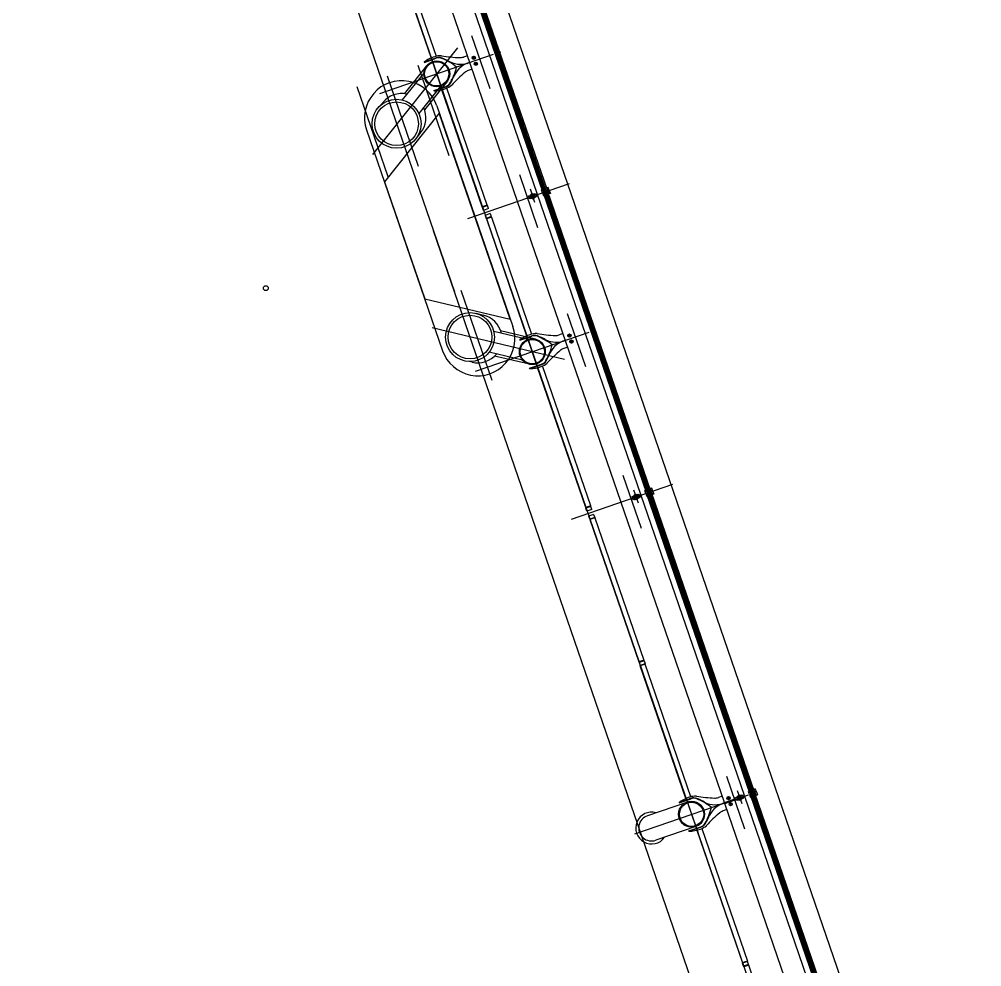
# Model space of a CAD drawing. Extents: x 809487 to 809680, y 818779 to 819225.
# Drawn here: x 809623.69 to 809632.78, y 818922.61 to 818931.55 of the extents above; entities that cross this region are included whole.
import ezdxf

# ---------------------------------------------------------------- set-up
doc = ezdxf.new("R2010")
doc.units = 0
for name, color, linetype in [('F-RC', 7, 'Continuous'), ('MAJ214__', 7, 'Continuous'), ('MAJ270__', 7, 'Continuous'), ('MAJ292__', 7, 'Continuous'), ('MAJ314__', 7, 'Continuous')]:
    doc.layers.add(name, color=color, linetype=linetype)

msp = doc.modelspace()

# ---------------------------------------------------------------- linework, layer by layer
at = {"layer": 'F-RC'}
for p, q in [((809627.1244, 818932.5033), (809627.579, 818931.1832)), ((809627.1717, 818932.5196), (809627.6261, 818931.1999)), ((809628.0621, 818929.7802), (809627.6819, 818930.8843)), ((809628.1093, 818929.7965), (809627.7293, 818930.9002)), ((809628.1093, 818929.7965), (809628.0621, 818929.7802)), ((809628.111, 818929.7918), (809628.0637, 818929.7755)), ((809628.0735, 818929.7471), (809628.0637, 818929.7755)), ((809628.0656, 818929.7761), (809628.0639, 818929.7809)), ((809628.1207, 818929.7634), (809628.0735, 818929.7471)), ((809628.1091, 818929.7911), (809628.1074, 818929.7958)), ((809628.1207, 818929.7634), (809628.111, 818929.7918)), ((809628.137, 818929.7161), (809628.0897, 818929.6999)), ((809628.0897, 818929.6999), (809628.0995, 818929.6715)), ((809628.1468, 818929.6878), (809628.0995, 818929.6715)), ((809628.1484, 818929.683), (809628.1011, 818929.6668)), ((809628.1011, 818929.6668), (809628.4813, 818928.5627)), ((809628.1014, 818929.6721), (809628.103, 818929.6674)), ((809628.137, 818929.7161), (809628.1468, 818929.6878)), ((809628.1449, 818929.6871), (809628.1465, 818929.6824)), ((809628.1484, 818929.683), (809628.5284, 818928.5794)), ((809629.0388, 818926.9437), (809628.5842, 818928.2638)), ((809629.086, 818926.9599), (809628.6316, 818928.2797)), ((809629.086, 818926.9599), (809629.0388, 818926.9437)), ((809629.0877, 818926.9552), (809629.0404, 818926.9389)), ((809629.0502, 818926.9106), (809629.0404, 818926.9389)), ((809629.0423, 818926.9396), (809629.0407, 818926.9443)), ((809629.0858, 818926.9546), (809629.0841, 818926.9593)), ((809629.0974, 818926.9269), (809629.0877, 818926.9552)), ((809629.0974, 818926.9269), (809629.0502, 818926.9106)), ((809629.1137, 818926.8796), (809629.0664, 818926.8633)), ((809629.0664, 818926.8633), (809629.0762, 818926.8349)), ((809629.1235, 818926.8512), (809629.0762, 818926.8349)), ((809629.1251, 818926.8465), (809629.0778, 818926.8302)), ((809629.1137, 818926.8796), (809629.1235, 818926.8512)), ((809629.1216, 818926.8506), (809629.1232, 818926.8458)), ((809629.1251, 818926.8465), (809629.5874, 818925.5038)), ((809629.0778, 818926.8302), (809629.5401, 818925.4876)), ((809629.0781, 818926.8356), (809629.0797, 818926.8309)), ((809629.5874, 818925.5038), (809629.5401, 818925.4876)), ((809629.589, 818925.4991), (809629.5418, 818925.4828)), ((809629.5418, 818925.4828), (809629.5515, 818925.4545)), ((809629.542, 818925.4882), (809629.5437, 818925.4835)), ((809629.5855, 818925.5032), (809629.5871, 818925.4985)), ((809629.589, 818925.4991), (809629.5988, 818925.4708)), ((809629.5988, 818925.4708), (809629.5515, 818925.4545)), ((809629.5808, 818925.4593), (809629.5532, 818925.4497)), ((809629.9835, 818924.1998), (809629.5532, 818925.4497)), ((809629.5534, 818925.4551), (809629.5551, 818925.4504)), ((809629.6004, 818925.466), (809629.5808, 818925.4593)), ((809629.5969, 818925.4701), (809629.5985, 818925.4654)), ((809630.0307, 818924.2165), (809629.6004, 818925.466)), ((809630.0865, 818923.9009), (809630.5168, 818922.651)), ((809630.1339, 818923.9168), (809630.5641, 818922.6673)), ((809630.5641, 818922.6673), (809630.5445, 818922.6605)), ((809630.5639, 818922.6619), (809630.5622, 818922.6666)), ((809630.5445, 818922.6605), (809630.5168, 818922.651)), ((809630.5657, 818922.6626), (809630.5185, 818922.6463)), ((809630.5282, 818922.6179), (809630.5185, 818922.6463)), ((809630.5204, 818922.6469), (809630.5187, 818922.6517)), ((809630.5755, 818922.6342), (809630.5282, 818922.6179)), ((809630.5771, 818922.6295), (809630.5299, 818922.6132)), ((809630.5318, 818922.6138), (809630.5301, 818922.6186)), ((809630.5755, 818922.6342), (809630.5657, 818922.6626)), ((809630.5752, 818922.6288), (809630.5736, 818922.6335)), ((809631.0394, 818921.2868), (809630.5771, 818922.6295))]:
    msp.add_line(p, q, dxfattribs=at)
at = {"layer": 'MAJ214__'}
for p, q in [((809628.5851, 818929.8969), (809626.6333, 818935.5652)), ((809628.6441, 818929.9251), (809627.6723, 818932.7475)), ((809628.6448, 818929.9254), (809627.673, 818932.7477)), ((809628.6543, 818929.9286), (809627.6825, 818932.751)), ((809628.6656, 818929.9325), (809627.6938, 818932.7549)), ((809628.4998, 818929.8834), (809628.5102, 818929.8869)), ((809628.5047, 818929.8692), (809628.4998, 818929.8834)), ((809628.5096, 818929.855), (809628.5047, 818929.8692)), ((809628.52, 818929.8586), (809628.5096, 818929.855)), ((809628.5545, 818929.9035), (809628.5105, 818929.8884)), ((809628.5119, 818929.8809), (809628.5195, 818929.8835)), ((809628.5252, 818929.867), (809628.5176, 818929.8644)), ((809628.5196, 818929.8836), (809628.5504, 818929.8942)), ((809628.5203, 818929.896), (809628.5421, 818929.9035)), ((809628.5209, 818929.8972), (809628.5203, 818929.896)), ((809628.5203, 818929.896), (809628.5213, 818929.8931)), ((809628.5408, 818929.9041), (809628.5209, 818929.8972)), ((809628.5213, 818929.8931), (809628.543, 818929.9006)), ((809628.5237, 818929.894), (809628.5234, 818929.8933)), ((809628.5235, 818929.8928), (809628.5234, 818929.8933)), ((809628.5253, 818929.867), (809628.5561, 818929.8776)), ((809628.5543, 818929.868), (809628.5325, 818929.8605)), ((809628.5325, 818929.8605), (809628.5335, 818929.8577)), ((809628.5553, 818929.8652), (809628.5335, 818929.8577)), ((809628.5348, 818929.8571), (809628.5335, 818929.8577)), ((809628.5344, 818929.8612), (809628.5341, 818929.8621)), ((809628.5348, 818929.8571), (809628.5546, 818929.8639)), ((809628.5407, 818929.8998), (809628.5413, 818929.8995)), ((809628.5408, 818929.9041), (809628.5421, 818929.9035)), ((809628.5415, 818929.899), (809628.5413, 818929.8995)), ((809628.5421, 818929.9035), (809628.543, 818929.9006)), ((809628.558, 818929.8968), (809628.5504, 818929.8942)), ((809628.5524, 818929.8674), (809628.5521, 818929.8683)), ((809628.5543, 818929.868), (809628.5553, 818929.8652)), ((809628.5546, 818929.8639), (809628.5553, 818929.8652)), ((809628.5556, 818929.9026), (809628.566, 818929.9061)), ((809628.5653, 818929.8742), (809628.5758, 818929.8778)), ((809628.566, 818929.9061), (809628.5709, 818929.892)), ((809628.5709, 818929.892), (809628.5758, 818929.8778)), ((809630.5369, 818924.2285), (809628.5851, 818929.8969)), ((809629.6208, 818927.0886), (809628.649, 818929.9109)), ((809629.6215, 818927.0888), (809628.6497, 818929.9112)), ((809629.631, 818927.0921), (809628.6592, 818929.9144)), ((809629.6424, 818927.096), (809628.6705, 818929.9183)), ((809629.4765, 818927.0468), (809629.4869, 818927.0504)), ((809629.4863, 818927.0184), (809629.4765, 818927.0468)), ((809629.5312, 818927.067), (809629.4872, 818927.0518)), ((809629.4886, 818927.0443), (809629.4962, 818927.047)), ((809629.5019, 818927.0304), (809629.4943, 818927.0278)), ((809629.4963, 818927.047), (809629.5271, 818927.0576)), ((809629.497, 818927.0594), (809629.5188, 818927.0669)), ((809629.4976, 818927.0607), (809629.497, 818927.0594)), ((809629.497, 818927.0594), (809629.498, 818927.0566)), ((809629.5175, 818927.0675), (809629.4976, 818927.0607)), ((809629.498, 818927.0566), (809629.5197, 818927.0641)), ((809629.5004, 818927.0574), (809629.5001, 818927.0568)), ((809629.5002, 818927.0563), (809629.5001, 818927.0568)), ((809629.502, 818927.0305), (809629.5328, 818927.0411)), ((809629.531, 818927.0315), (809629.5092, 818927.024)), ((809629.532, 818927.0286), (809629.5102, 818927.0211)), ((809629.5111, 818927.0246), (809629.5108, 818927.0256)), ((809629.5115, 818927.0205), (809629.5313, 818927.0273)), ((809629.5174, 818927.0633), (809629.518, 818927.0629)), ((809629.5175, 818927.0675), (809629.5188, 818927.0669)), ((809629.5182, 818927.0625), (809629.518, 818927.0629)), ((809629.5188, 818927.0669), (809629.5197, 818927.0641)), ((809629.5347, 818927.0602), (809629.5271, 818927.0576)), ((809629.5291, 818927.0308), (809629.5288, 818927.0317)), ((809629.531, 818927.0315), (809629.532, 818927.0286)), ((809629.5313, 818927.0273), (809629.532, 818927.0286)), ((809629.5323, 818927.066), (809629.5427, 818927.0696)), ((809629.5421, 818927.0376), (809629.5525, 818927.0412)), ((809629.5427, 818927.0696), (809629.5525, 818927.0412)), ((809630.5975, 818924.252), (809629.6257, 818927.0744)), ((809630.5983, 818924.2523), (809629.6264, 818927.0746)), ((809630.6077, 818924.2555), (809629.6359, 818927.0779)), ((809630.6191, 818924.2594), (809629.6472, 818927.0818)), ((809629.4967, 818927.022), (809629.4863, 818927.0184)), ((809629.5092, 818927.024), (809629.5102, 818927.0211)), ((809629.5115, 818927.0205), (809629.5102, 818927.0211)), ((809630.4532, 818924.2103), (809630.4636, 818924.2138)), ((809630.4565, 818924.2008), (809630.4532, 818924.2103)), ((809630.5079, 818924.2304), (809630.4639, 818924.2153)), ((809630.4653, 818924.2078), (809630.4729, 818924.2104)), ((809630.473, 818924.2105), (809630.5038, 818924.2211)), ((809630.4737, 818924.2229), (809630.4955, 818924.2304)), ((809630.4743, 818924.2241), (809630.4737, 818924.2229)), ((809630.4737, 818924.2229), (809630.4747, 818924.22)), ((809630.4942, 818924.231), (809630.4743, 818924.2241)), ((809630.4747, 818924.22), (809630.4965, 818924.2275)), ((809630.4771, 818924.2208), (809630.4768, 818924.2202)), ((809630.4769, 818924.2197), (809630.4768, 818924.2202)), ((809630.4941, 818924.2267), (809630.4947, 818924.2264)), ((809630.4942, 818924.231), (809630.4955, 818924.2304)), ((809630.4949, 818924.2259), (809630.4947, 818924.2264)), ((809630.4955, 818924.2304), (809630.4965, 818924.2275)), ((809630.5114, 818924.2237), (809630.5038, 818924.2211)), ((809630.509, 818924.2295), (809630.5194, 818924.233)), ((809630.5194, 818924.233), (809630.5226, 818924.2236)), ((809630.5226, 818924.2236), (809630.5369, 818924.2285)), ((809630.5259, 818924.2141), (809630.5401, 818924.219)), ((809630.5259, 818924.2141), (809630.5292, 818924.2047)), ((809632.4919, 818918.5506), (809630.5401, 818924.219)), ((809631.5742, 818921.4155), (809630.6024, 818924.2378)), ((809631.575, 818921.4157), (809630.6031, 818924.2381)), ((809631.5844, 818921.419), (809630.6126, 818924.2413)), ((809631.5958, 818921.4229), (809630.6239, 818924.2452)), ((809630.3478, 818924.1634), (809630.4565, 818924.2008)), ((809630.351, 818924.1539), (809630.4597, 818924.1913)), ((809630.463, 818924.1819), (809630.4597, 818924.1913)), ((809630.4734, 818924.1855), (809630.463, 818924.1819)), ((809630.4786, 818924.1939), (809630.471, 818924.1912)), ((809630.4787, 818924.1939), (809630.5095, 818924.2045)), ((809630.5077, 818924.1949), (809630.4859, 818924.1874)), ((809630.4859, 818924.1874), (809630.4869, 818924.1846)), ((809630.5087, 818924.1921), (809630.4869, 818924.1846)), ((809630.4882, 818924.1839), (809630.4869, 818924.1846)), ((809630.4878, 818924.1881), (809630.4875, 818924.189)), ((809630.4882, 818924.1839), (809630.508, 818924.1908)), ((809630.5058, 818924.1942), (809630.5055, 818924.1952)), ((809630.5077, 818924.1949), (809630.5087, 818924.1921)), ((809630.508, 818924.1908), (809630.5087, 818924.1921)), ((809630.5188, 818924.2011), (809630.5292, 818924.2047))]:
    msp.add_line(p, q, dxfattribs=at)
for points in [[(809627.5148, 818931.1463), (809627.6276, 818931.1852)], [(809627.6086, 818930.8738), (809627.7214, 818930.9127)], [(809628.5211, 818929.8576), (809628.5651, 818929.8728)], [(809628.4171, 818928.5258), (809628.5299, 818928.5646)], [(809628.5109, 818928.2533), (809628.6237, 818928.2922)], [(809629.4978, 818927.0211), (809629.5418, 818927.0362)], [(809629.9193, 818924.1629), (809630.0321, 818924.2018)], [(809630.4745, 818924.1845), (809630.5185, 818924.1997)], [(809630.0131, 818923.8905), (809630.1259, 818923.9293)]]:
    msp.add_lwpolyline(points, dxfattribs=at)
for centre, radius in [((809627.9823, 818931.1866), 0.0155), ((809627.9823, 818931.1866), 0.0135), ((809627.9823, 818931.1866), 0.0042), ((809628.0019, 818931.1299), 0.0155), ((809628.0019, 818931.1299), 0.0135), ((809628.0019, 818931.1299), 0.0042), ((809628.8846, 818928.5661), 0.0155), ((809628.8846, 818928.5661), 0.0135), ((809628.8846, 818928.5661), 0.0042), ((809628.9042, 818928.5094), 0.0155), ((809628.9042, 818928.5094), 0.0135), ((809628.9042, 818928.5094), 0.0042), ((809629.5145, 818927.044), 0.006), ((809630.3869, 818924.2033), 0.0155), ((809630.3869, 818924.2033), 0.0135), ((809630.4912, 818924.2075), 0.006), ((809630.3869, 818924.2033), 0.0042), ((809630.4064, 818924.1465), 0.0155), ((809630.4064, 818924.1465), 0.0135), ((809630.4064, 818924.1465), 0.0042)]:
    msp.add_circle(centre, radius, dxfattribs=at)
for centre, radius, start, end in [((809627.6533, 818931.1103), 0.0792, 68.03764, 109), ((809627.4709, 818930.6578), 0.567, 59.89592, 68.03764), ((809627.7653, 818931.1657), 0.02, 239.89592, 251.32459), ((809627.8573, 818931.3554), 0.2307, 244.76877, 292.32268), ((809628.0072, 818930.9199), 0.2307, 105.67731, 153.23123), ((809628.0072, 818930.9199), 0.2307, 105.67731, 112.32268), ((809627.8573, 818931.3554), 0.2307, 285.67731, 292.32268), ((809627.818, 818931.0128), 0.02, 146.67541, 158.10407), ((809627.6956, 818930.9876), 0.0792, 289, 329.96236), ((809627.2733, 818931.2318), 0.567, 329.96236, 338.10407), ((809628.5378, 818929.8806), 0.0095, 146.69488, 199.00008), ((809628.5378, 818929.8806), 0.0095, 199.00008, 251.30512), ((809628.5378, 818929.8806), 0.006, 18.99986, 199.00013), ((809628.5378, 818929.8806), 0.006, 199.00013, 18.99986), ((809628.5378, 818929.8806), 0.0109, 101.1265, 116.87349), ((809628.5378, 818929.8806), 0.0109, 281.1265, 296.87349), ((809628.5378, 818929.8806), 0.0095, 18.99991, 72.81736), ((809628.5378, 818929.8806), 0.0095, 325.18264, 18.99991), ((809628.5557, 818928.4897), 0.0792, 68.03764, 109), ((809628.3732, 818928.0373), 0.567, 59.89592, 68.03764), ((809628.6677, 818928.5452), 0.02, 239.89592, 251.32459), ((809628.7596, 818928.7349), 0.2307, 244.76877, 292.32268), ((809628.9095, 818928.2994), 0.2307, 105.67731, 153.23123), ((809628.7596, 818928.7349), 0.2307, 285.67731, 292.32268), ((809628.9095, 818928.2994), 0.2307, 105.67731, 112.32268), ((809628.1756, 818928.6112), 0.567, 329.96236, 338.10407), ((809628.7203, 818928.3923), 0.02, 146.67541, 158.10407), ((809628.5979, 818928.3671), 0.0792, 289, 329.96236), ((809629.5145, 818927.044), 0.0095, 146.69488, 251.30512), ((809629.5145, 818927.044), 0.0109, 101.1265, 116.87349), ((809629.5145, 818927.044), 0.0109, 281.1265, 296.87349), ((809629.5145, 818927.044), 0.0095, 325.18264, 72.81736), ((809630.4912, 818924.2075), 0.0095, 146.69488, 251.30512), ((809630.4912, 818924.2075), 0.0109, 101.1265, 116.87349), ((809630.4912, 818924.2075), 0.0095, 325.18264, 72.81736), ((809630.0579, 818924.1269), 0.0792, 68.03764, 109), ((809629.8755, 818923.6745), 0.567, 59.89592, 68.03764), ((809630.1699, 818924.1823), 0.02, 239.89592, 251.32459), ((809630.2618, 818924.372), 0.2307, 244.76877, 292.32268), ((809630.4118, 818923.9366), 0.2307, 105.67731, 153.23123), ((809630.4118, 818923.9366), 0.2307, 105.67731, 112.32268), ((809630.2618, 818924.372), 0.2307, 285.67731, 292.32268), ((809630.4912, 818924.2075), 0.0109, 281.1265, 296.87349), ((809629.6779, 818924.2484), 0.567, 329.96236, 338.10407), ((809630.2225, 818924.0295), 0.02, 146.67541, 158.10407), ((809630.1002, 818924.0042), 0.0792, 289, 329.96236)]:
    msp.add_arc(centre, radius, start, end, dxfattribs=at)
for points, degree in [([(809628.5102, 818929.8876), (809628.5102, 818929.8877), (809628.5102, 818929.8878), (809628.5102, 818929.8879), (809628.5102, 818929.8879), (809628.5103, 818929.888), (809628.5103, 818929.888), (809628.5103, 818929.8881), (809628.5103, 818929.8881), (809628.5103, 818929.8882), (809628.5103, 818929.8882), (809628.5104, 818929.8883), (809628.5104, 818929.8883), (809628.5105, 818929.8883), (809628.5105, 818929.8884), (809628.5105, 818929.8884)], 3), ([(809628.511, 818929.8815), (809628.511, 818929.8818), (809628.5109, 818929.8821), (809628.5107, 818929.883), (809628.5106, 818929.8835), (809628.5104, 818929.8847), (809628.5103, 818929.8852), (809628.5102, 818929.8864), (809628.5102, 818929.887), (809628.5102, 818929.8876)], 3), ([(809628.511, 818929.8815), (809628.5111, 818929.8815), (809628.5111, 818929.8814), (809628.5111, 818929.8814), (809628.5111, 818929.8813), (809628.5111, 818929.8813), (809628.5111, 818929.8813), (809628.5111, 818929.8813)], 3), ([(809628.5119, 818929.8809), (809628.5119, 818929.8809), (809628.5119, 818929.8809), (809628.5118, 818929.8809), (809628.5118, 818929.8809), (809628.5117, 818929.8809), (809628.5117, 818929.8809), (809628.5116, 818929.8809), (809628.5115, 818929.8809), (809628.5113, 818929.881), (809628.5113, 818929.881), (809628.5112, 818929.8811), (809628.5111, 818929.8812), (809628.5111, 818929.8813)], 3), ([(809628.5172, 818929.8636), (809628.5172, 818929.8636), (809628.5172, 818929.8637), (809628.5172, 818929.8638), (809628.5172, 818929.8638), (809628.5172, 818929.864), (809628.5172, 818929.8641), (809628.5173, 818929.8642), (809628.5174, 818929.8642), (809628.5175, 818929.8643), (809628.5175, 818929.8643), (809628.5176, 818929.8644), (809628.5176, 818929.8644), (809628.5176, 818929.8644)], 3), ([(809628.5172, 818929.8636), (809628.5172, 818929.8636), (809628.5172, 818929.8636), (809628.5172, 818929.8635), (809628.5172, 818929.8635), (809628.5173, 818929.8635), (809628.5173, 818929.8634), (809628.5173, 818929.8634)], 3), ([(809628.5204, 818929.858), (809628.52, 818929.8585), (809628.5197, 818929.859), (809628.519, 818929.86), (809628.5187, 818929.8605), (809628.5182, 818929.8615), (809628.5179, 818929.862), (809628.5175, 818929.8628), (809628.5174, 818929.8631), (809628.5173, 818929.8634)], 3), ([(809628.5195, 818929.8835), (809628.5195, 818929.8835), (809628.5196, 818929.8836), (809628.5196, 818929.8836)], 2), ([(809628.5195, 818929.8835), (809628.5195, 818929.8835), (809628.5195, 818929.8835), (809628.5195, 818929.8833), (809628.5196, 818929.8831), (809628.5197, 818929.8826), (809628.5198, 818929.8822), (809628.52, 818929.8809), (809628.5201, 818929.8799), (809628.5205, 818929.8776), (809628.5208, 818929.8765), (809628.5213, 818929.8751), (809628.5213, 818929.875), (809628.5214, 818929.8749)], 3), ([(809628.5211, 818929.8576), (809628.5211, 818929.8576), (809628.521, 818929.8576), (809628.5209, 818929.8576), (809628.5209, 818929.8576), (809628.5208, 818929.8577), (809628.5208, 818929.8577), (809628.5207, 818929.8577), (809628.5207, 818929.8578), (809628.5207, 818929.8578), (809628.5206, 818929.8578), (809628.5206, 818929.8579), (809628.5205, 818929.8579), (809628.5205, 818929.858), (809628.5204, 818929.858), (809628.5204, 818929.858)], 3), ([(809628.5214, 818929.8749), (809628.5217, 818929.8739), (809628.5221, 818929.8729), (809628.5231, 818929.8709), (809628.5236, 818929.87), (809628.5243, 818929.8687), (809628.5246, 818929.8682), (809628.5249, 818929.8676), (809628.525, 818929.8673), (809628.5251, 818929.8671), (809628.5252, 818929.867), (809628.5252, 818929.867)], 3), ([(809628.5253, 818929.867), (809628.5253, 818929.867), (809628.5252, 818929.867), (809628.5252, 818929.867)], 2), ([(809628.5253, 818929.867), (809628.5253, 818929.867), (809628.5252, 818929.867), (809628.5252, 818929.867)], 2), ([(809628.5307, 818929.8871), (809628.5307, 818929.8871), (809628.5307, 818929.8871), (809628.5306, 818929.887), (809628.5306, 818929.8869), (809628.5304, 818929.8867), (809628.5303, 818929.8865), (809628.5301, 818929.8861), (809628.53, 818929.886), (809628.5298, 818929.8858)], 3), ([(809628.5328, 818929.8903), (809628.5317, 818929.8886), (809628.5307, 818929.8871)], 2), ([(809628.5347, 818929.8716), (809628.5349, 818929.8715), (809628.5351, 818929.8714), (809628.5355, 818929.8713), (809628.5357, 818929.8712), (809628.536, 818929.8711), (809628.5361, 818929.8711), (809628.5362, 818929.8711), (809628.5362, 818929.8711), (809628.5362, 818929.8711)], 3), ([(809628.5394, 818929.8901), (809628.5376, 818929.8907), (809628.5357, 818929.8913)], 2), ([(809628.5362, 818929.8711), (809628.5379, 818929.8705), (809628.5399, 818929.8698)], 2), ([(809628.5408, 818929.8896), (809628.5406, 818929.8896), (809628.5404, 818929.8897), (809628.54, 818929.8898), (809628.5398, 818929.8899), (809628.5396, 818929.89), (809628.5395, 818929.89), (809628.5394, 818929.8901), (809628.5394, 818929.8901), (809628.5394, 818929.8901)], 3), ([(809628.5427, 818929.8708), (809628.5439, 818929.8725), (809628.5449, 818929.874)], 2), ([(809628.5449, 818929.874), (809628.5449, 818929.8741), (809628.5449, 818929.8741), (809628.5449, 818929.8742), (809628.545, 818929.8742), (809628.5451, 818929.8745), (809628.5453, 818929.8746), (809628.5455, 818929.875), (809628.5456, 818929.8752), (809628.5457, 818929.8754)], 3), ([(809628.5542, 818929.8862), (809628.5539, 818929.8872), (809628.5535, 818929.8882), (809628.5525, 818929.8902), (809628.552, 818929.8911), (809628.5513, 818929.8924), (809628.551, 818929.8929), (809628.5506, 818929.8936), (809628.5505, 818929.8938), (809628.5504, 818929.894), (809628.5504, 818929.8941), (809628.5504, 818929.8942)], 3), ([(809628.5561, 818929.8776), (809628.5561, 818929.8776), (809628.5561, 818929.8777), (809628.556, 818929.8778), (809628.556, 818929.878), (809628.5558, 818929.8786), (809628.5558, 818929.879), (809628.5556, 818929.8802), (809628.5555, 818929.8812), (809628.555, 818929.8835), (809628.5547, 818929.8847), (809628.5543, 818929.886), (809628.5543, 818929.8861), (809628.5542, 818929.8862)], 3), ([(809628.5545, 818929.9035), (809628.5545, 818929.9035), (809628.5546, 818929.9035), (809628.5546, 818929.9035), (809628.5547, 818929.9035), (809628.5547, 818929.9035), (809628.5548, 818929.9034), (809628.5548, 818929.9034), (809628.5549, 818929.9034), (809628.5549, 818929.9034), (809628.5549, 818929.9033), (809628.555, 818929.9033), (809628.555, 818929.9033), (809628.5551, 818929.9032), (809628.5551, 818929.9031), (809628.5552, 818929.9031)], 3), ([(809628.5552, 818929.9031), (809628.5555, 818929.9026), (809628.5559, 818929.9021), (809628.5566, 818929.9011), (809628.5569, 818929.9007), (809628.5574, 818929.8997), (809628.5577, 818929.8992), (809628.558, 818929.8984), (809628.5582, 818929.8981), (809628.5583, 818929.8977)], 3), ([(809628.5637, 818929.8802), (809628.5631, 818929.88), (809628.5624, 818929.8798), (809628.5608, 818929.8792), (809628.5599, 818929.8789), (809628.5583, 818929.8784), (809628.5577, 818929.8782), (809628.5568, 818929.8779), (809628.5564, 818929.8777), (809628.5561, 818929.8776)], 3), ([(809628.5637, 818929.8802), (809628.5628, 818929.8799), (809628.5619, 818929.8796), (809628.5611, 818929.8793), (809628.5598, 818929.8789), (809628.5585, 818929.8785), (809628.5572, 818929.878), (809628.5569, 818929.8779), (809628.5565, 818929.8778), (809628.5561, 818929.8776)], 3), ([(809628.5584, 818929.8975), (809628.5584, 818929.8975), (809628.5584, 818929.8975), (809628.5584, 818929.8974), (809628.5584, 818929.8973), (809628.5584, 818929.8972), (809628.5583, 818929.8971), (809628.5583, 818929.897), (809628.5582, 818929.8969), (809628.5581, 818929.8968), (809628.5581, 818929.8968), (809628.558, 818929.8968), (809628.558, 818929.8968), (809628.558, 818929.8968)], 3), ([(809628.5584, 818929.8975), (809628.5584, 818929.8976), (809628.5584, 818929.8976), (809628.5583, 818929.8976), (809628.5583, 818929.8976), (809628.5583, 818929.8977), (809628.5583, 818929.8977), (809628.5583, 818929.8977)], 3), ([(809628.5637, 818929.8802), (809628.5637, 818929.8802), (809628.5637, 818929.8802), (809628.5637, 818929.8803), (809628.5638, 818929.8803), (809628.5639, 818929.8803), (809628.5639, 818929.8803), (809628.564, 818929.8803), (809628.5641, 818929.8802), (809628.5642, 818929.8802), (809628.5643, 818929.8801), (809628.5644, 818929.88), (809628.5644, 818929.8799), (809628.5645, 818929.8799)], 3), ([(809628.5645, 818929.8797), (809628.5645, 818929.8797), (809628.5645, 818929.8797), (809628.5645, 818929.8798), (809628.5645, 818929.8798), (809628.5645, 818929.8798), (809628.5645, 818929.8799), (809628.5645, 818929.8799)], 3), ([(809628.5645, 818929.8797), (809628.5646, 818929.8793), (809628.5647, 818929.879), (809628.5649, 818929.8781), (809628.565, 818929.8776), (809628.5652, 818929.8765), (809628.5652, 818929.8759), (809628.5653, 818929.8747), (809628.5654, 818929.8741), (809628.5654, 818929.8735)], 3), ([(809628.5654, 818929.8735), (809628.5654, 818929.8735), (809628.5654, 818929.8734), (809628.5653, 818929.8733), (809628.5653, 818929.8732), (809628.5653, 818929.8732), (809628.5653, 818929.8731), (809628.5653, 818929.8731), (809628.5653, 818929.873), (809628.5652, 818929.873), (809628.5652, 818929.8729), (809628.5652, 818929.8729), (809628.5652, 818929.8729), (809628.5651, 818929.8728), (809628.5651, 818929.8728), (809628.5651, 818929.8728)], 3), ([(809629.4869, 818927.0511), (809629.4869, 818927.0511), (809629.4869, 818927.0512), (809629.4869, 818927.0513), (809629.4869, 818927.0513), (809629.487, 818927.0514), (809629.487, 818927.0515), (809629.487, 818927.0515), (809629.487, 818927.0516), (809629.487, 818927.0516), (809629.487, 818927.0516), (809629.4871, 818927.0517), (809629.4871, 818927.0517), (809629.4872, 818927.0518), (809629.4872, 818927.0518), (809629.4872, 818927.0518)], 3), ([(809629.4878, 818927.0449), (809629.4877, 818927.0452), (809629.4876, 818927.0456), (809629.4874, 818927.0464), (809629.4873, 818927.047), (809629.4871, 818927.0481), (809629.487, 818927.0487), (809629.4869, 818927.0499), (809629.4869, 818927.0505), (809629.4869, 818927.0511)], 3), ([(809629.4878, 818927.0449), (809629.4878, 818927.0449), (809629.4878, 818927.0449), (809629.4878, 818927.0448), (809629.4878, 818927.0448), (809629.4878, 818927.0448), (809629.4878, 818927.0447), (809629.4878, 818927.0447)], 3), ([(809629.4886, 818927.0443), (809629.4886, 818927.0443), (809629.4886, 818927.0443), (809629.4885, 818927.0443), (809629.4885, 818927.0443), (809629.4884, 818927.0443), (809629.4884, 818927.0443), (809629.4883, 818927.0443), (809629.4882, 818927.0443), (809629.488, 818927.0444), (809629.488, 818927.0445), (809629.4879, 818927.0446), (809629.4878, 818927.0446), (809629.4878, 818927.0447)], 3), ([(809629.4939, 818927.027), (809629.4939, 818927.0271), (809629.4939, 818927.0271), (809629.4939, 818927.0272), (809629.4939, 818927.0273), (809629.4939, 818927.0274), (809629.4939, 818927.0275), (809629.494, 818927.0276), (809629.4941, 818927.0277), (809629.4942, 818927.0278), (809629.4942, 818927.0278), (809629.4943, 818927.0278), (809629.4943, 818927.0278), (809629.4943, 818927.0278)], 3), ([(809629.4939, 818927.027), (809629.4939, 818927.027), (809629.4939, 818927.027), (809629.4939, 818927.027), (809629.4939, 818927.0269), (809629.494, 818927.0269), (809629.494, 818927.0269), (809629.494, 818927.0268)], 3), ([(809629.4971, 818927.0215), (809629.4967, 818927.022), (809629.4964, 818927.0225), (809629.4957, 818927.0234), (809629.4954, 818927.0239), (809629.4949, 818927.0249), (809629.4946, 818927.0254), (809629.4942, 818927.0262), (809629.4941, 818927.0265), (809629.494, 818927.0268)], 3), ([(809629.4962, 818927.047), (809629.4962, 818927.0469), (809629.4962, 818927.0469), (809629.4962, 818927.0468), (809629.4963, 818927.0466), (809629.4964, 818927.046), (809629.4965, 818927.0456), (809629.4967, 818927.0444), (809629.4968, 818927.0434), (809629.4973, 818927.0411), (809629.4975, 818927.0399), (809629.4983, 818927.0376), (809629.4988, 818927.0365), (809629.4998, 818927.0344), (809629.5003, 818927.0335), (809629.501, 818927.0321), (809629.5013, 818927.0317), (809629.5016, 818927.031), (809629.5017, 818927.0308), (809629.5018, 818927.0305), (809629.5019, 818927.0305), (809629.5019, 818927.0304)], 3), ([(809629.4962, 818927.047), (809629.4962, 818927.047), (809629.4963, 818927.047), (809629.4963, 818927.047)], 2), ([(809629.502, 818927.0305), (809629.502, 818927.0305), (809629.5019, 818927.0304), (809629.5019, 818927.0304)], 2), ([(809629.502, 818927.0305), (809629.502, 818927.0305), (809629.5019, 818927.0304), (809629.5019, 818927.0304)], 2), ([(809629.5074, 818927.0505), (809629.5074, 818927.0505), (809629.5074, 818927.0505), (809629.5073, 818927.0504), (809629.5073, 818927.0503), (809629.5071, 818927.0501), (809629.507, 818927.0499), (809629.5068, 818927.0496), (809629.5067, 818927.0494), (809629.5066, 818927.0492)], 3), ([(809629.5095, 818927.0538), (809629.5084, 818927.0521), (809629.5074, 818927.0505)], 2), ([(809629.5114, 818927.035), (809629.5116, 818927.035), (809629.5118, 818927.0349), (809629.5122, 818927.0347), (809629.5124, 818927.0347), (809629.5127, 818927.0346), (809629.5128, 818927.0346), (809629.5129, 818927.0345), (809629.5129, 818927.0345), (809629.5129, 818927.0345)], 3), ([(809629.5161, 818927.0535), (809629.5143, 818927.0541), (809629.5124, 818927.0548)], 2), ([(809629.5129, 818927.0345), (809629.5146, 818927.0339), (809629.5166, 818927.0333)], 2), ([(809629.5175, 818927.053), (809629.5173, 818927.0531), (809629.5171, 818927.0531), (809629.5167, 818927.0533), (809629.5165, 818927.0534), (809629.5163, 818927.0534), (809629.5162, 818927.0535), (809629.5161, 818927.0535), (809629.5161, 818927.0535), (809629.5161, 818927.0535)], 3), ([(809629.5194, 818927.0342), (809629.5206, 818927.036), (809629.5216, 818927.0375)], 2), ([(809629.5216, 818927.0375), (809629.5216, 818927.0375), (809629.5216, 818927.0375), (809629.5216, 818927.0376), (809629.5217, 818927.0377), (809629.5219, 818927.0379), (809629.522, 818927.0381), (809629.5222, 818927.0385), (809629.5223, 818927.0386), (809629.5224, 818927.0388)], 3), ([(809629.5328, 818927.0411), (809629.5328, 818927.0411), (809629.5328, 818927.0411), (809629.5327, 818927.0412), (809629.5327, 818927.0415), (809629.5326, 818927.042), (809629.5325, 818927.0424), (809629.5323, 818927.0437), (809629.5322, 818927.0447), (809629.5317, 818927.0469), (809629.5314, 818927.0481), (809629.5307, 818927.0505), (809629.5302, 818927.0516), (809629.5292, 818927.0537), (809629.5287, 818927.0546), (809629.528, 818927.0559), (809629.5277, 818927.0564), (809629.5273, 818927.057), (809629.5272, 818927.0572), (809629.5271, 818927.0575), (809629.5271, 818927.0576), (809629.5271, 818927.0576)], 3), ([(809629.5312, 818927.067), (809629.5312, 818927.067), (809629.5313, 818927.067), (809629.5313, 818927.067), (809629.5314, 818927.0669), (809629.5314, 818927.0669), (809629.5315, 818927.0669), (809629.5315, 818927.0669), (809629.5316, 818927.0668), (809629.5316, 818927.0668), (809629.5317, 818927.0668), (809629.5317, 818927.0667), (809629.5317, 818927.0667), (809629.5318, 818927.0666), (809629.5318, 818927.0666), (809629.5319, 818927.0666)], 3), ([(809629.5319, 818927.0666), (809629.5322, 818927.0661), (809629.5326, 818927.0656), (809629.5333, 818927.0646), (809629.5336, 818927.0641), (809629.5341, 818927.0631), (809629.5344, 818927.0626), (809629.5347, 818927.0618), (809629.5349, 818927.0615), (809629.535, 818927.0612)], 3), ([(809629.5404, 818927.0437), (809629.5398, 818927.0435), (809629.5391, 818927.0432), (809629.5375, 818927.0427), (809629.5366, 818927.0424), (809629.535, 818927.0418), (809629.5344, 818927.0416), (809629.5335, 818927.0413), (809629.5331, 818927.0412), (809629.5328, 818927.0411)], 3), ([(809629.5404, 818927.0437), (809629.5395, 818927.0434), (809629.5387, 818927.0431), (809629.5378, 818927.0428), (809629.5365, 818927.0423), (809629.5352, 818927.0419), (809629.5339, 818927.0415), (809629.5336, 818927.0413), (809629.5332, 818927.0412), (809629.5328, 818927.0411)], 3), ([(809629.5351, 818927.061), (809629.5351, 818927.061), (809629.5351, 818927.0609), (809629.5351, 818927.0608), (809629.5351, 818927.0607), (809629.5351, 818927.0606), (809629.535, 818927.0605), (809629.535, 818927.0604), (809629.5349, 818927.0604), (809629.5348, 818927.0603), (809629.5348, 818927.0603), (809629.5347, 818927.0602), (809629.5347, 818927.0602), (809629.5347, 818927.0602)], 3), ([(809629.5351, 818927.061), (809629.5351, 818927.061), (809629.5351, 818927.061), (809629.5351, 818927.0611), (809629.535, 818927.0611), (809629.535, 818927.0611), (809629.535, 818927.0612), (809629.535, 818927.0612)], 3), ([(809629.5404, 818927.0437), (809629.5404, 818927.0437), (809629.5404, 818927.0437), (809629.5404, 818927.0437), (809629.5405, 818927.0437), (809629.5406, 818927.0437), (809629.5406, 818927.0437), (809629.5407, 818927.0437), (809629.5408, 818927.0437), (809629.5409, 818927.0436), (809629.541, 818927.0436), (809629.5411, 818927.0435), (809629.5411, 818927.0434), (809629.5412, 818927.0433)], 3), ([(809629.5412, 818927.0431), (809629.5412, 818927.0431), (809629.5412, 818927.0432), (809629.5412, 818927.0432), (809629.5412, 818927.0432), (809629.5412, 818927.0433), (809629.5412, 818927.0433), (809629.5412, 818927.0433)], 3), ([(809629.5412, 818927.0431), (809629.5413, 818927.0428), (809629.5414, 818927.0425), (809629.5416, 818927.0416), (809629.5417, 818927.041), (809629.5419, 818927.0399), (809629.5419, 818927.0394), (809629.542, 818927.0382), (809629.5421, 818927.0376), (809629.5421, 818927.037)], 3), ([(809629.5421, 818927.037), (809629.5421, 818927.0369), (809629.5421, 818927.0368), (809629.542, 818927.0367), (809629.542, 818927.0367), (809629.542, 818927.0366), (809629.542, 818927.0366), (809629.542, 818927.0365), (809629.542, 818927.0365), (809629.5419, 818927.0364), (809629.5419, 818927.0364), (809629.5419, 818927.0363), (809629.5419, 818927.0363), (809629.5418, 818927.0362), (809629.5418, 818927.0362), (809629.5418, 818927.0362)], 3), ([(809629.4978, 818927.0211), (809629.4978, 818927.0211), (809629.4977, 818927.0211), (809629.4976, 818927.0211), (809629.4976, 818927.0211), (809629.4975, 818927.0211), (809629.4975, 818927.0211), (809629.4974, 818927.0212), (809629.4974, 818927.0212), (809629.4974, 818927.0212), (809629.4973, 818927.0213), (809629.4973, 818927.0213), (809629.4972, 818927.0213), (809629.4972, 818927.0214), (809629.4971, 818927.0214), (809629.4971, 818927.0215)], 3), ([(809630.4636, 818924.2145), (809630.4636, 818924.2146), (809630.4636, 818924.2146), (809630.4636, 818924.2147), (809630.4637, 818924.2148), (809630.4637, 818924.2149), (809630.4637, 818924.2149), (809630.4637, 818924.215), (809630.4637, 818924.215), (809630.4637, 818924.2151), (809630.4638, 818924.2151), (809630.4638, 818924.2151), (809630.4638, 818924.2152), (809630.4639, 818924.2152), (809630.4639, 818924.2152), (809630.4639, 818924.2153)], 3), ([(809630.4645, 818924.2084), (809630.4644, 818924.2087), (809630.4643, 818924.209), (809630.4641, 818924.2099), (809630.464, 818924.2104), (809630.4638, 818924.2115), (809630.4637, 818924.2121), (809630.4636, 818924.2133), (809630.4636, 818924.2139), (809630.4636, 818924.2145)], 3), ([(809630.4729, 818924.2104), (809630.4729, 818924.2104), (809630.473, 818924.2104), (809630.473, 818924.2105)], 2), ([(809630.4729, 818924.2104), (809630.4729, 818924.2104), (809630.4729, 818924.2104), (809630.473, 818924.2102), (809630.473, 818924.21), (809630.4731, 818924.2095), (809630.4732, 818924.2091), (809630.4734, 818924.2078), (809630.4735, 818924.2068), (809630.474, 818924.2045), (809630.4743, 818924.2033), (809630.475, 818924.201), (809630.4755, 818924.1999), (809630.4765, 818924.1978), (809630.477, 818924.1969), (809630.4777, 818924.1956), (809630.478, 818924.1951), (809630.4783, 818924.1945), (809630.4785, 818924.1942), (809630.4785, 818924.194), (809630.4786, 818924.1939), (809630.4786, 818924.1939)], 3), ([(809630.4841, 818924.214), (809630.4841, 818924.214), (809630.4841, 818924.2139), (809630.484, 818924.2139), (809630.484, 818924.2138), (809630.4838, 818924.2136), (809630.4837, 818924.2134), (809630.4835, 818924.213), (809630.4834, 818924.2128), (809630.4833, 818924.2127)], 3), ([(809630.4862, 818924.2172), (809630.4851, 818924.2155), (809630.4841, 818924.214)], 2), ([(809630.4928, 818924.217), (809630.491, 818924.2175), (809630.4891, 818924.2182)], 2), ([(809630.4942, 818924.2165), (809630.4941, 818924.2165), (809630.4938, 818924.2166), (809630.4934, 818924.2167), (809630.4932, 818924.2168), (809630.493, 818924.2169), (809630.4929, 818924.2169), (809630.4928, 818924.2169), (809630.4928, 818924.217), (809630.4928, 818924.217)], 3), ([(809630.5095, 818924.2045), (809630.5095, 818924.2045), (809630.5095, 818924.2045), (809630.5094, 818924.2047), (809630.5094, 818924.2049), (809630.5093, 818924.2055), (809630.5092, 818924.2059), (809630.509, 818924.2071), (809630.5089, 818924.2081), (809630.5084, 818924.2104), (809630.5081, 818924.2116), (809630.5074, 818924.2139), (809630.5069, 818924.215), (809630.5059, 818924.2171), (809630.5054, 818924.218), (809630.5047, 818924.2193), (809630.5044, 818924.2198), (809630.504, 818924.2205), (809630.5039, 818924.2207), (809630.5038, 818924.2209), (809630.5038, 818924.221), (809630.5038, 818924.2211)], 3), ([(809630.5079, 818924.2304), (809630.5079, 818924.2304), (809630.508, 818924.2304), (809630.508, 818924.2304), (809630.5081, 818924.2304), (809630.5082, 818924.2304), (809630.5082, 818924.2303), (809630.5082, 818924.2303), (809630.5083, 818924.2303), (809630.5083, 818924.2302), (809630.5084, 818924.2302), (809630.5084, 818924.2302), (809630.5084, 818924.2301), (809630.5085, 818924.2301), (809630.5085, 818924.23), (809630.5086, 818924.23)], 3), ([(809630.5086, 818924.23), (809630.5089, 818924.2295), (809630.5093, 818924.229), (809630.51, 818924.228), (809630.5103, 818924.2275), (809630.5108, 818924.2266), (809630.5111, 818924.2261), (809630.5114, 818924.2253), (809630.5116, 818924.2249), (809630.5117, 818924.2246)], 3), ([(809630.5118, 818924.2244), (809630.5118, 818924.2244), (809630.5118, 818924.2244), (809630.5118, 818924.2243), (809630.5118, 818924.2242), (809630.5118, 818924.224), (809630.5118, 818924.224), (809630.5117, 818924.2239), (809630.5116, 818924.2238), (809630.5115, 818924.2237), (809630.5115, 818924.2237), (809630.5114, 818924.2237), (809630.5114, 818924.2237), (809630.5114, 818924.2237)], 3), ([(809630.5118, 818924.2244), (809630.5118, 818924.2245), (809630.5118, 818924.2245), (809630.5118, 818924.2245), (809630.5117, 818924.2245), (809630.5117, 818924.2246), (809630.5117, 818924.2246), (809630.5117, 818924.2246)], 3), ([(809630.4645, 818924.2084), (809630.4645, 818924.2083), (809630.4645, 818924.2083), (809630.4645, 818924.2083), (809630.4645, 818924.2082), (809630.4645, 818924.2082), (809630.4645, 818924.2082), (809630.4645, 818924.2082)], 3), ([(809630.4653, 818924.2078), (809630.4653, 818924.2078), (809630.4653, 818924.2078), (809630.4652, 818924.2078), (809630.4652, 818924.2078), (809630.4651, 818924.2078), (809630.4651, 818924.2078), (809630.465, 818924.2078), (809630.4649, 818924.2078), (809630.4648, 818924.2079), (809630.4647, 818924.2079), (809630.4646, 818924.208), (809630.4645, 818924.2081), (809630.4645, 818924.2082)], 3), ([(809630.4706, 818924.1905), (809630.4706, 818924.1905), (809630.4706, 818924.1905), (809630.4706, 818924.1907), (809630.4706, 818924.1907), (809630.4706, 818924.1909), (809630.4706, 818924.191), (809630.4707, 818924.1911), (809630.4708, 818924.1911), (809630.4709, 818924.1912), (809630.4709, 818924.1912), (809630.471, 818924.1912), (809630.471, 818924.1912), (809630.471, 818924.1912)], 3), ([(809630.4706, 818924.1905), (809630.4706, 818924.1905), (809630.4706, 818924.1905), (809630.4706, 818924.1904), (809630.4706, 818924.1904), (809630.4707, 818924.1903), (809630.4707, 818924.1903), (809630.4707, 818924.1903)], 3), ([(809630.4738, 818924.1849), (809630.4734, 818924.1854), (809630.4731, 818924.1859), (809630.4724, 818924.1869), (809630.4721, 818924.1874), (809630.4716, 818924.1884), (809630.4713, 818924.1888), (809630.4709, 818924.1897), (809630.4708, 818924.19), (809630.4707, 818924.1903)], 3), ([(809630.4745, 818924.1845), (809630.4745, 818924.1845), (809630.4744, 818924.1845), (809630.4744, 818924.1845), (809630.4743, 818924.1845), (809630.4742, 818924.1846), (809630.4742, 818924.1846), (809630.4741, 818924.1846), (809630.4741, 818924.1846), (809630.4741, 818924.1847), (809630.474, 818924.1847), (809630.474, 818924.1848), (809630.4739, 818924.1848), (809630.4739, 818924.1848), (809630.4738, 818924.1849), (809630.4738, 818924.1849)], 3), ([(809630.4787, 818924.1939), (809630.4787, 818924.1939), (809630.4786, 818924.1939), (809630.4786, 818924.1939)], 2), ([(809630.4787, 818924.1939), (809630.4787, 818924.1939), (809630.4786, 818924.1939), (809630.4786, 818924.1939)], 2), ([(809630.4882, 818924.1985), (809630.4883, 818924.1984), (809630.4885, 818924.1983), (809630.489, 818924.1982), (809630.4892, 818924.1981), (809630.4894, 818924.198), (809630.4895, 818924.198), (809630.4896, 818924.198), (809630.4896, 818924.198), (809630.4896, 818924.198)], 3), ([(809630.4896, 818924.198), (809630.4914, 818924.1974), (809630.4933, 818924.1967)], 2), ([(809630.4961, 818924.1977), (809630.4973, 818924.1994), (809630.4983, 818924.2009)], 2), ([(809630.4983, 818924.2009), (809630.4983, 818924.201), (809630.4983, 818924.201), (809630.4984, 818924.2011), (809630.4984, 818924.2011), (809630.4986, 818924.2014), (809630.4987, 818924.2015), (809630.4989, 818924.2019), (809630.499, 818924.2021), (809630.4991, 818924.2022)], 3), ([(809630.5171, 818924.2071), (809630.5165, 818924.2069), (809630.5158, 818924.2067), (809630.5142, 818924.2061), (809630.5133, 818924.2058), (809630.5117, 818924.2053), (809630.5111, 818924.2051), (809630.5102, 818924.2047), (809630.5098, 818924.2046), (809630.5095, 818924.2045)], 3), ([(809630.5171, 818924.2071), (809630.5162, 818924.2068), (809630.5154, 818924.2065), (809630.5145, 818924.2062), (809630.5132, 818924.2058), (809630.5119, 818924.2054), (809630.5106, 818924.2049), (809630.5103, 818924.2048), (809630.5099, 818924.2046), (809630.5095, 818924.2045)], 3), ([(809630.5171, 818924.2071), (809630.5171, 818924.2071), (809630.5171, 818924.2071), (809630.5171, 818924.2071), (809630.5172, 818924.2072), (809630.5173, 818924.2072), (809630.5173, 818924.2072), (809630.5174, 818924.2072), (809630.5175, 818924.2071), (809630.5176, 818924.2071), (809630.5177, 818924.207), (809630.5178, 818924.2069), (809630.5178, 818924.2068), (809630.5179, 818924.2068)], 3), ([(809630.5179, 818924.2066), (809630.5179, 818924.2066), (809630.5179, 818924.2066), (809630.5179, 818924.2067), (809630.5179, 818924.2067), (809630.5179, 818924.2067), (809630.5179, 818924.2067), (809630.5179, 818924.2068)], 3), ([(809630.5179, 818924.2066), (809630.518, 818924.2062), (809630.5181, 818924.2059), (809630.5183, 818924.205), (809630.5184, 818924.2045), (809630.5186, 818924.2034), (809630.5187, 818924.2028), (809630.5187, 818924.2016), (809630.5188, 818924.201), (809630.5188, 818924.2004)], 3), ([(809630.5188, 818924.2004), (809630.5188, 818924.2003), (809630.5188, 818924.2003), (809630.5187, 818924.2002), (809630.5187, 818924.2001), (809630.5187, 818924.2001), (809630.5187, 818924.2), (809630.5187, 818924.2), (809630.5187, 818924.1999), (809630.5187, 818924.1999), (809630.5186, 818924.1998), (809630.5186, 818924.1998), (809630.5186, 818924.1997), (809630.5185, 818924.1997), (809630.5185, 818924.1997), (809630.5185, 818924.1997)], 3)]:
    msp.add_open_spline(points, degree=degree, dxfattribs=at)
at = {"layer": 'MAJ270__'}
for p, q in [((809623.6938, 818940.9041), (809627.8003, 818928.9778)), ((809626.1306, 818935.3974), (809628.084, 818929.7243)), ((809628.1362, 818930.8932), (809627.9646, 818931.3918)), ((809627.7538, 818930.6832), (809627.5358, 818931.3165)), ((809627.8278, 818931.2789), (809627.026, 818930.2741)), ((809627.0968, 818930.85), (809628.1688, 818931.2191)), ((809627.5733, 818931.2075), (809627.6907, 818930.8666)), ((809628.2261, 818931.2468), (809628.2309, 818931.2326)), ((809627.4544, 818931.115), (809627.7475, 818930.2638)), ((809627.166, 818931.0157), (809627.4591, 818930.1645)), ((809626.8776, 818930.9164), (809627.1707, 818930.0652)), ((809628.5874, 818929.5829), (809628.4157, 818930.0815)), ((809628.5874, 818929.5829), (809628.4157, 818930.0815)), ((809627.927, 818929.6703), (809628.8852, 818930.0002)), ((809627.927, 818929.6703), (809628.8852, 818930.0002)), ((809628.5141, 818929.9492), (809628.5569, 818929.825)), ((809628.5141, 818929.9492), (809628.5569, 818929.825)), ((809628.6772, 818929.9365), (809628.6821, 818929.9223)), ((809628.6772, 818929.9365), (809628.6821, 818929.9223)), ((809628.084, 818929.7243), (809630.0374, 818924.0512)), ((809627.6006, 818929.5579), (809631.7071, 818917.6316)), ((809628.1556, 818928.1415), (809627.8625, 818928.9927)), ((809628.4141, 818928.7655), (809628.6322, 818928.1321)), ((809629.0386, 818928.2727), (809628.8669, 818928.7713)), ((809628.8392, 818928.3416), (809627.5887, 818928.6397)), ((809627.9992, 818928.2295), (809629.0711, 818928.5986)), ((809628.5947, 818928.2411), (809628.4773, 818928.582)), ((809629.5641, 818926.7464), (809629.3924, 818927.245)), ((809628.9037, 818926.8337), (809629.8619, 818927.1636)), ((809629.4908, 818927.1127), (809629.5336, 818926.9884)), ((809630.5408, 818923.9098), (809630.3691, 818924.4084)), ((809629.5014, 818923.8666), (809630.5734, 818924.2358)), ((809629.9778, 818924.2241), (809630.0952, 818923.8832)), ((809630.4676, 818924.2761), (809630.5103, 818924.1519)), ((809630.6306, 818924.2634), (809630.6355, 818924.2492)), ((809630.0374, 818924.0512), (809631.9908, 818918.3781))]:
    msp.add_line(p, q, dxfattribs=at)
for centre, radius in [((809628.2285, 818931.2397), 0.003), ((809628.6797, 818929.9294), 0.003), ((809628.6797, 818929.9294), 0.003), ((809626.0203, 818929.0137), 0.0228), ((809630.6331, 818924.2563), 0.003)]:
    msp.add_circle(centre, radius, dxfattribs=at)
at = {"layer": 'MAJ292__'}
for p, q in [((809628.8688, 818929.9945), (809625.9647, 818938.4286)), ((809628.396, 818929.8317), (809626.4442, 818935.5001)), ((809628.6772, 818929.9365), (809627.7054, 818932.7589)), ((809628.6347, 818929.9219), (809627.6629, 818932.7442)), ((809628.6273, 818929.9431), (809628.62, 818929.9406)), ((809628.6298, 818929.9123), (809628.62, 818929.9406)), ((809628.6347, 818929.9219), (809628.6273, 818929.9431)), ((809628.6953, 818929.9348), (809628.6298, 818929.9123)), ((809628.6953, 818929.9348), (809628.6298, 818929.9123)), ((809628.6806, 818929.9377), (809628.6347, 818929.9219)), ((809628.6855, 818929.9632), (809628.6732, 818929.9589)), ((809628.6806, 818929.9377), (809628.6732, 818929.9589)), ((809628.6953, 818929.9348), (809628.6855, 818929.9632)), ((809628.6953, 818929.9348), (809628.7051, 818929.9064)), ((809632.7756, 818918.6483), (809628.8688, 818929.9945)), ((809628.6298, 818929.9123), (809628.6396, 818929.8839)), ((809628.6854, 818929.9235), (809628.6396, 818929.9077)), ((809629.6114, 818927.0853), (809628.6396, 818929.9077)), ((809628.6396, 818929.9077), (809628.6469, 818929.8864)), ((809628.6469, 818929.8864), (809628.6396, 818929.8839)), ((809629.6539, 818927.1), (809628.6821, 818929.9223)), ((809628.6854, 818929.9235), (809628.6928, 818929.9022)), ((809628.7051, 818929.9064), (809628.6928, 818929.9022)), ((809630.3478, 818924.1634), (809628.396, 818929.8317)), ((809629.6622, 818927.1266), (809629.6499, 818927.1224)), ((809629.6573, 818927.1011), (809629.6499, 818927.1224)), ((809629.672, 818927.0983), (809629.6622, 818927.1266)), ((809629.6041, 818927.1066), (809629.5967, 818927.1041)), ((809629.6065, 818927.0757), (809629.5967, 818927.1041)), ((809629.6114, 818927.0853), (809629.6041, 818927.1066)), ((809629.672, 818927.0983), (809629.6065, 818927.0757)), ((809629.672, 818927.0983), (809629.6065, 818927.0757)), ((809629.6065, 818927.0757), (809629.6163, 818927.0473)), ((809629.6573, 818927.1011), (809629.6114, 818927.0853)), ((809629.6621, 818927.0869), (809629.6163, 818927.0711)), ((809630.5881, 818924.2488), (809629.6163, 818927.0711)), ((809629.6163, 818927.0711), (809629.6236, 818927.0499)), ((809629.6236, 818927.0499), (809629.6163, 818927.0473)), ((809630.6306, 818924.2634), (809629.6588, 818927.0858)), ((809629.6622, 818927.0869), (809629.6695, 818927.0657)), ((809629.6818, 818927.0699), (809629.6695, 818927.0657)), ((809629.672, 818927.0983), (809629.6818, 818927.0699)), ((809630.5808, 818924.27), (809630.5734, 818924.2675)), ((809630.5832, 818924.2391), (809630.5734, 818924.2675)), ((809630.5881, 818924.2488), (809630.5808, 818924.27)), ((809630.6487, 818924.2617), (809630.5832, 818924.2391)), ((809630.6487, 818924.2617), (809630.5832, 818924.2391)), ((809630.5832, 818924.2391), (809630.593, 818924.2108)), ((809630.634, 818924.2645), (809630.5881, 818924.2488)), ((809630.6388, 818924.2504), (809630.593, 818924.2346)), ((809631.5648, 818921.4122), (809630.593, 818924.2346)), ((809630.593, 818924.2346), (809630.6003, 818924.2133)), ((809630.6003, 818924.2133), (809630.593, 818924.2108)), ((809630.6389, 818924.2901), (809630.6266, 818924.2858)), ((809630.634, 818924.2646), (809630.6266, 818924.2858)), ((809631.6073, 818921.4268), (809630.6356, 818924.2489)), ((809630.6487, 818924.2617), (809630.6389, 818924.2901)), ((809630.6389, 818924.2504), (809630.6462, 818924.2291)), ((809630.6585, 818924.2333), (809630.6462, 818924.2291)), ((809630.6487, 818924.2617), (809630.6585, 818924.2333)), ((809629.9976, 818924.1668), (809629.6209, 818924.0371)), ((809632.3028, 818918.4855), (809630.351, 818924.1539)), ((809630.0772, 818923.9356), (809629.7005, 818923.8059))]:
    msp.add_line(p, q, dxfattribs=at)
for points in [[(809627.9229, 818931.2058), (809627.886, 818931.1931)], [(809627.5148, 818931.1463), (809627.5161, 818931.1423), (809627.6289, 818931.1812)], [(809627.9668, 818931.0782), (809627.93, 818931.0655)], [(809627.6086, 818930.8738), (809627.6072, 818930.8778), (809627.72, 818930.9167)], [(809628.8252, 818928.5853), (809628.7884, 818928.5726)], [(809628.4171, 818928.5258), (809628.4184, 818928.5218), (809628.5312, 818928.5607)], [(809628.8691, 818928.4577), (809628.8323, 818928.445)], [(809628.5109, 818928.2533), (809628.5095, 818928.2573), (809628.6223, 818928.2961)], [(809630.3274, 818924.2225), (809630.2906, 818924.2098)], [(809629.9193, 818924.1629), (809629.9207, 818924.159), (809630.0335, 818924.1978)], [(809630.3714, 818924.0948), (809630.3346, 818924.0821)], [(809630.0131, 818923.8905), (809630.0118, 818923.8944), (809630.1246, 818923.9333)]]:
    msp.add_lwpolyline(points, dxfattribs=at)
for centre, radius in [((809627.6328, 818931.0346), 0.1223), ((809627.6328, 818931.0346), 0.1143), ((809628.5351, 818928.4141), 0.1223), ((809628.5351, 818928.4141), 0.1143), ((809630.0374, 818924.0512), 0.1223), ((809630.0374, 818924.0512), 0.1143)]:
    msp.add_circle(centre, radius, dxfattribs=at)
for centre, radius, start, end in [((809627.6693, 818931.033), 0.1724, 87.60393, 108.72489), ((809627.6757, 818931.1852), 0.02, 80.57421, 87.60393), ((809627.8985, 818932.5271), 1.3402, 260.57421, 267.92155), ((809627.7149, 818930.8723), 0.3393, 107.29394, 126.13928), ((809627.6533, 818931.1103), 0.075, 68.03764, 109), ((809627.4709, 818930.6578), 0.5628, 51.63214, 68.03764), ((809627.8535, 818931.2877), 0.1, 267.92155, 289), ((809627.2733, 818931.2318), 0.5628, 329.96236, 346.36786), ((809628.761, 818930.022), 1.3402, 130.07845, 137.42579), ((809627.9625, 818930.971), 0.1, 109, 130.07845), ((809627.6956, 818930.9876), 0.075, 289, 329.96236), ((809627.5976, 818931.2129), 0.3393, 271.86071, 290.70605), ((809627.6606, 818931.0583), 0.1724, 289.2751, 310.39607), ((809627.7594, 818930.9422), 0.02, 310.39607, 317.42579), ((809628.6172, 818928.2518), 0.3393, 107.29394, 126.13928), ((809628.5716, 818928.4125), 0.1724, 87.60393, 108.72489), ((809628.578, 818928.5647), 0.02, 80.57421, 87.60393), ((809628.8008, 818929.9066), 1.3402, 260.57421, 267.92155), ((809628.7558, 818928.6672), 0.1, 267.92155, 289), ((809628.5557, 818928.4897), 0.075, 68.03764, 109), ((809628.3732, 818928.0373), 0.5628, 51.63214, 68.03764), ((809628.1756, 818928.6112), 0.5628, 329.96236, 346.36786), ((809629.6634, 818927.4015), 1.3402, 130.07845, 137.42579), ((809628.8649, 818928.3504), 0.1, 109, 130.07845), ((809628.5629, 818928.4378), 0.1724, 289.2751, 310.39607), ((809628.5979, 818928.3671), 0.075, 289, 329.96236), ((809628.6617, 818928.3217), 0.02, 310.39607, 317.42579), ((809628.4999, 818928.5924), 0.3393, 271.86071, 290.70605), ((809630.1194, 818923.8889), 0.3393, 107.29394, 126.13928), ((809630.0739, 818924.0496), 0.1724, 87.60393, 108.72489), ((809630.0803, 818924.2019), 0.02, 80.57421, 87.60393), ((809630.303, 818925.5437), 1.3402, 260.57421, 267.92155), ((809630.0579, 818924.1269), 0.075, 68.03764, 109), ((809629.8755, 818923.6745), 0.5628, 51.63214, 68.03764), ((809630.258, 818924.3043), 0.1, 267.92155, 289), ((809629.6607, 818923.9215), 0.15, 73.58736, 324.41264), ((809629.6607, 818923.9215), 0.1223, 108.99761, 289.00235), ((809629.6779, 818924.2484), 0.5628, 329.96236, 346.36786), ((809631.1656, 818923.0386), 1.3402, 130.07845, 137.42579), ((809630.3671, 818923.9876), 0.1, 109, 130.07845), ((809630.0652, 818924.0749), 0.1724, 289.2751, 310.39607), ((809630.1002, 818924.0042), 0.075, 289, 329.96236), ((809630.1639, 818923.9589), 0.02, 310.39607, 317.42579), ((809630.0021, 818924.2296), 0.3393, 271.86071, 290.70605)]:
    msp.add_arc(centre, radius, start, end, dxfattribs=at)
at = {"layer": 'MAJ314__'}
for p, q in [((809627.5108, 818931.042), (809627.3084, 818930.7883)), ((809627.5373, 818931.1108), (809627.327, 818930.8473)), ((809627.7284, 818930.9583), (809627.5181, 818930.6948)), ((809627.6671, 818930.9172), (809627.4633, 818930.6618)), ((809627.1236, 818930.7627), (809627.1066, 818930.7415)), ((809627.6331, 818930.7341), (809628.3504, 818928.651)), ((809626.9712, 818930.5062), (809627.6885, 818928.4231)), ((809627.4347, 818930.4199), (809627.4808, 818930.4777)), ((809628.0006, 818928.7765), (809628.0725, 818928.7593)), ((809628.4899, 818928.5276), (809628.172, 818928.6034)), ((809628.5635, 818928.533), (809628.2356, 818928.6112)), ((809628.4435, 818928.3331), (809628.1279, 818928.4084)), ((809627.9664, 818928.3148), (809627.9401, 818928.3211)), ((809628.5068, 818928.2951), (809628.1789, 818928.3733))]:
    msp.add_line(p, q, dxfattribs=at)
msp.add_lwpolyline([(809628.3263, 818928.7209), (809627.6572, 818930.6642), (809627.14, 818930.0161), (809627.5198, 818928.9132), (809628.3263, 818928.7209)], dxfattribs=at)
for centre, radius in [((809627.6328, 818931.0346), 0.1223), ((809627.6328, 818931.0346), 0.1143), ((809627.2542, 818930.5639), 0.2309), ((809627.2542, 818930.5639), 0.2059), ((809627.947, 818928.5519), 0.2309), ((809627.947, 818928.5519), 0.2059), ((809628.5351, 818928.4141), 0.1223), ((809628.5351, 818928.4141), 0.1143)]:
    msp.add_circle(centre, radius, dxfattribs=at)
for centre, radius, start, end in [((809627.3022, 818930.6202), 0.35, 19, 199.00003), ((809627.3022, 818930.6202), 0.2285, 77.36555, 141.41268), ((809627.3022, 818930.6202), 0.2285, 321.42148, 25.45906), ((809628.0195, 818928.537), 0.2285, 12.54094, 76.57852), ((809628.0195, 818928.537), 0.35, 198.9995, 19.00002), ((809628.0195, 818928.537), 0.2285, 256.58732, 320.63445)]:
    msp.add_arc(centre, radius, start, end, dxfattribs=at)

doc.saveas('drawing.dxf')
